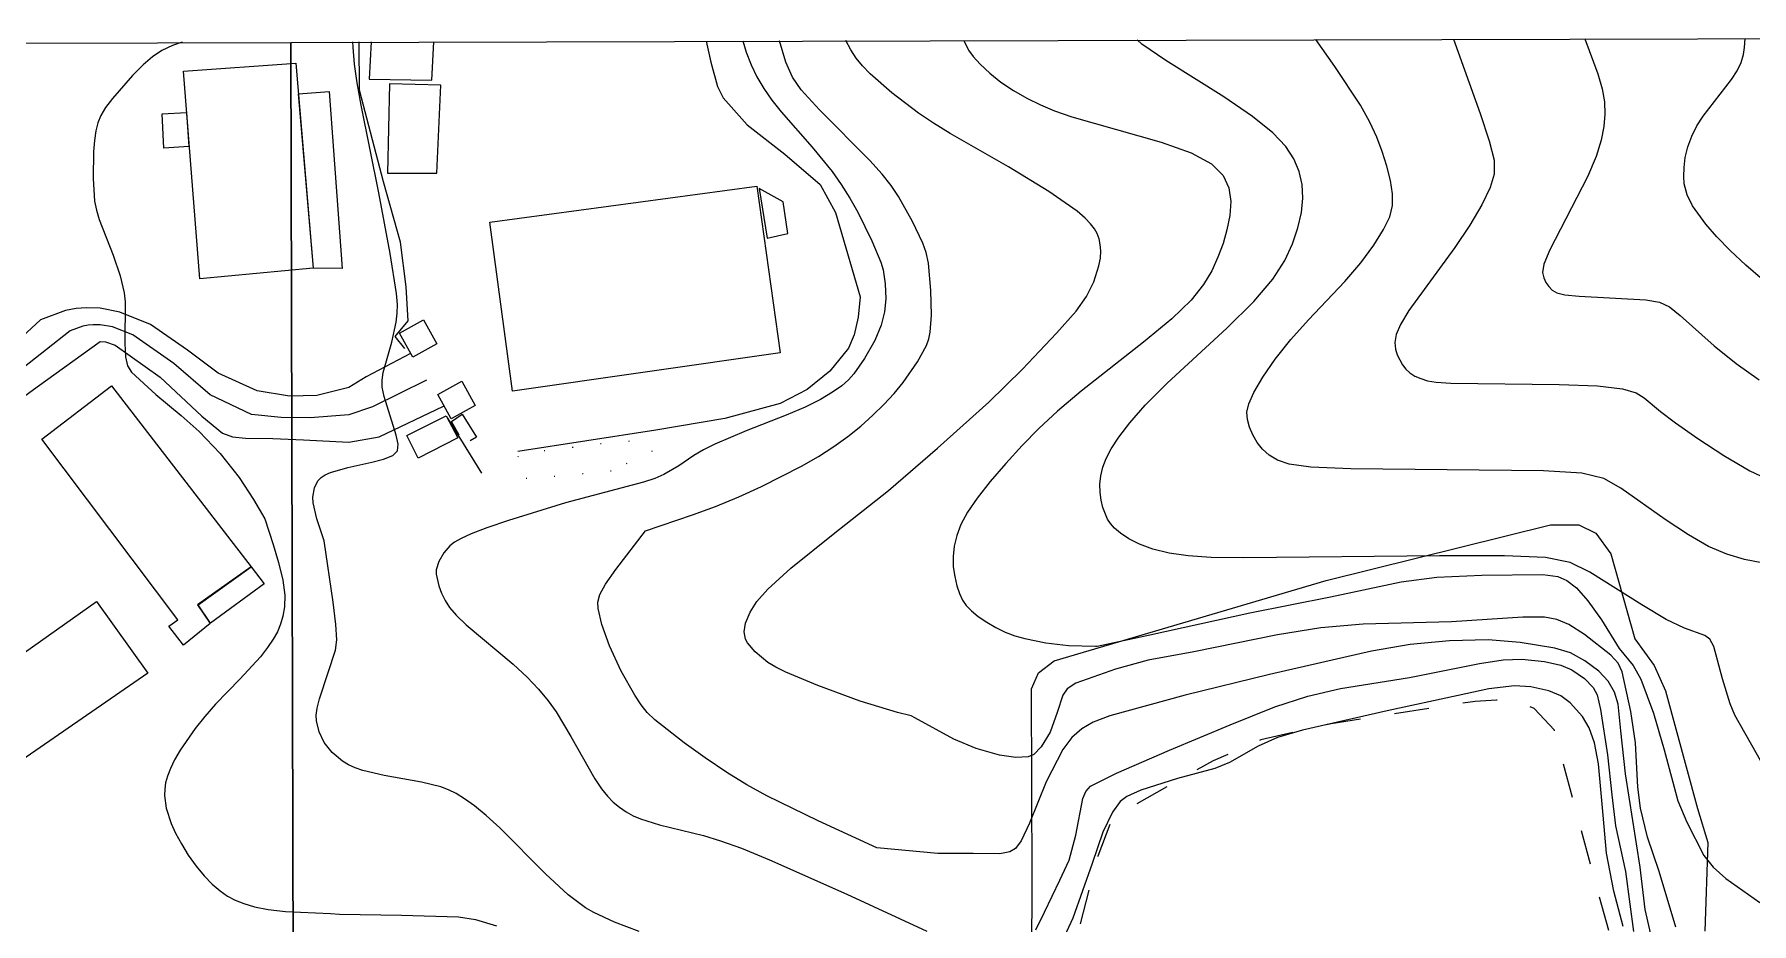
# Model space of a CAD drawing. Header units: millimetres. Extents: x 220021 to 223505, y 489325 to 491820.
# Drawn here: x 221763.6 to 222012.5, y 491687.8 to 491816.6 of the extents above; entities that cross this region are included whole.
import ezdxf

# ---------------------------------------------------------------- set-up
doc = ezdxf.new("R2010")
doc.units = ezdxf.units.MM
for name, pattern in [('5M2P5', [7.5, 5, -2.5]), ('5M5', [10, 5, -5]), ('AM4', [4, 0, -4])]:
    doc.linetypes.add(name, pattern=pattern)
for name, color, linetype in [('A0013110', 8, 'Continuous'), ('A0023210', 8, 'Continuous'), ('B0014111', 8, 'Continuous'), ('B0014118', 8, '5M2P5'), ('B0024120', 8, 'B0024120'), ('B0024127', 8, 'Continuous'), ('D0025111', 8, 'AM4'), ('F0017111', 8, 'Continuous'), ('F0017114', 8, 'Continuous'), ('F0037222', 8, 'Continuous'), ('F0037223', 8, '5M5'), ('F0047224', 8, 'Continuous'), ('zd001', 7, 'Continuous')]:
    doc.layers.add(name, color=color, linetype=linetype)
doc.linetypes.add('B0024120', pattern='A,10,-1.75,[133,ltypeshp.shx,S=0.75,R=0,X=0,Y=0],-3.25', length=15)

msp = doc.modelspace()

# ---------------------------------------------------------------- linework, layer by layer
at = {"layer": 'A0013110', "flags": 128}
for points in [[(221818.099, 491770.378), (221811.666, 491767.016), (221809.179, 491765.456), (221804.539, 491764.289), (221800.586, 491764.233), (221795.901, 491764.968), (221790.248, 491767.536), (221785.778, 491770.879), (221780.436, 491774.594), (221775.975, 491776.394), (221773.123, 491776.971), (221771.109, 491777.007), (221769.627, 491776.923), (221768.116, 491776.621), (221764.454, 491775.263), (221759.885, 491771.003)], [(221745.833, 491752.34), (221763.97, 491765.582), (221773.139, 491772.117), (221773.88, 491772.108), (221775.297, 491771.583), (221781.805, 491766.983), (221787.877, 491761.314), (221790.842, 491758.845), (221792.329, 491758.339), (221794.19, 491758.109), (221798.163, 491758.062), (221802.589, 491757.878), (221809.144, 491757.569), (221813.553, 491758.31), (221822.88, 491762.767)]]:
    msp.add_lwpolyline(points, dxfattribs=at)
at = {"layer": 'A0023210', "flags": 128}
msp.add_lwpolyline([(221820.413, 491766.533), (221812.61, 491762.663), (221809.162, 491761.513), (221803.564, 491761.084), (221799.374, 491761.147), (221795.045, 491761.539), (221789.063, 491764.425), (221783.791, 491768.931), (221777.867, 491773.088), (221774.927, 491774.251), (221773.131, 491774.544), (221772.628, 491774.553), (221772.124, 491774.562), (221771.383, 491774.52), (221770.628, 491774.369), (221768.796, 491773.69), (221761.928, 491768.292), (221757.699, 491765.116), (221742.533, 491754.303), (221730.829, 491747.013), (221725.074, 491743.184), (221721.694, 491740.936)], dxfattribs=at)
at = {"layer": 'B0014111', "flags": 128}
msp.add_lwpolyline([(221812.382, 491815.547), (221812.111, 491810.136), (221821.198, 491810.002), (221821.504, 491815.57)], dxfattribs=at)
for points in [[(221801.479, 491812.481), (221803.976, 491782.776), (221787.555, 491781.211), (221785.214, 491811.297)], [(221815.086, 491809.46), (221814.766, 491796.518), (221821.933, 491796.537), (221822.514, 491809.263)], [(221806.315, 491808.371), (221808.214, 491782.687), (221804.068, 491782.774), (221801.889, 491808.029)], [(221785.619, 491805.294), (221785.963, 491800.377), (221782.34, 491800.162), (221782.103, 491805.117)], [(221868.289, 491794.641), (221871.674, 491770.494), (221832.887, 491764.921), (221829.59, 491789.415)], [(221868.653, 491794.292), (221869.824, 491787.085), (221872.78, 491787.802), (221872.11, 491792.373)], [(221774.786, 491765.691), (221795.005, 491739.489), (221787.227, 491733.987), (221789.047, 491731.276), (221785.205, 491728.126), (221783.1, 491730.888), (221784.371, 491731.789), (221764.657, 491757.987)], [(221823.292, 491761.383), (221824.961, 491758.2), (221819.221, 491755.22), (221817.557, 491758.501)], [(221795.021, 491739.468), (221796.903, 491737.042), (221789.116, 491731.326), (221787.334, 491733.964)]]:
    msp.add_lwpolyline(points, close=True, dxfattribs=at)
at = {"layer": 'B0014111'}
msp.add_lwpolyline([(221752.851, 491705.36), (221734.349, 491730.778), (221747.669, 491740.502), (221758.67, 491724.624), (221772.615, 491734.448), (221780.047, 491724.107)], close=True, dxfattribs=at)
at = {"layer": 'B0014118', "flags": 128}
msp.add_lwpolyline([(221825.58, 491761.599), (221827.679, 491758.271), (221825.873, 491757.242), (221824.041, 491760.527)], close=True, dxfattribs=at)
at = {"layer": 'B0024120', "flags": 128}
for points in [[(221817.267, 491771.102), (221815.887, 491772.876), (221817.766, 491775.111), (221817.479, 491780.035), (221816.645, 491786.512), (221814.188, 491795.261), (221810.72, 491808.538), (221810.66, 491815.543)], [(221823.477, 491761.031), (221828.403, 491753.051)]]:
    msp.add_lwpolyline(points, dxfattribs=at)
at = {"layer": 'B0024127', "flags": 128}
for points in [[(221818.451, 491769.852), (221816.503, 491773.346), (221819.997, 491775.294), (221821.944, 491771.8)], [(221824, 491760.938), (221822.052, 491764.432), (221825.546, 491766.38), (221827.493, 491762.886)]]:
    msp.add_lwpolyline(points, close=True, dxfattribs=at)
at = {"layer": 'D0025111', "flags": 128}
msp.add_lwpolyline([(221847.204, 491753.362), (221835.146, 491752.184), (221833.969, 491752.76), (221833.233, 491753.935), (221833.38, 491754.894), (221833.967, 491755.901), (221846.98, 491757.499), (221849.7, 491757.722), (221851.686, 491757.47), (221853.01, 491756.989), (221853.084, 491756.212)], close=True, dxfattribs=at)
at = {"layer": 'F0017111', "flags": 128}
for points, elevation in [([(221851.237, 491686.658), (221847.657, 491687.991), (221844.669, 491689.39), (221843.452, 491690.11), (221840.968, 491691.963), (221837.684, 491694.999), (221831.044, 491701.677), (221829.074, 491703.466), (221827.381, 491704.849), (221825.949, 491705.888), (221824.741, 491706.646), (221823.637, 491707.197), (221822.494, 491707.619), (221819.705, 491708.305), (221814.289, 491709.263), (221811.206, 491709.962), (221810.087, 491710.358), (221809.131, 491710.813), (221808.258, 491711.343), (221806.746, 491712.599), (221805.604, 491714.043), (221804.851, 491715.592), (221804.484, 491717.18), (221804.451, 491718.003), (221804.574, 491719.006), (221804.916, 491720.372), (221806.193, 491724.196), (221807.244, 491727.441), (221807.407, 491728.937), (221807.291, 491731.121), (221806.906, 491734.349), (221805.594, 491743.244), (221804.537, 491746.427), (221803.983, 491748.766), (221803.939, 491749.594), (221804.172, 491750.917), (221804.413, 491751.488), (221804.734, 491751.993), (221805.147, 491752.426), (221805.719, 491752.809), (221806.53, 491753.166), (221809.037, 491753.88), (221812.495, 491754.649), (221814.213, 491755.097), (221815.53, 491755.632), (221816.214, 491756.305), (221816.335, 491757.242), (221816.041, 491758.587), (221814.311, 491764.17), (221814.02, 491765.495), (221813.979, 491766.546), (221814.153, 491767.625), (221815.385, 491772.045), (221816.024, 491774.921), (221816.183, 491776.217), (221816.215, 491777.495), (221816.083, 491779.109), (221815.173, 491784.906), (221813.537, 491793.679), (221810.942, 491806.393), (221810.382, 491809.607), (221810.01, 491812.33), (221809.787, 491814.766), (221809.753, 491815.541)], 55), ([(221866.29, 491815.682), (221866.778, 491814.062), (221867.478, 491812.215), (221868.314, 491810.459), (221869.304, 491808.769), (221870.472, 491807.099), (221871.825, 491805.411), (221876.346, 491800.277), (221879.212, 491796.74), (221880.526, 491794.87), (221881.761, 491792.913), (221882.928, 491790.864), (221884.993, 491786.719), (221886.277, 491783.606), (221886.595, 491782.521), (221886.921, 491780.466), (221887.005, 491778.317), (221886.812, 491776.409), (221886.33, 491774.503), (221885.403, 491772.268), (221883.898, 491769.659), (221882.376, 491767.468), (221881.597, 491766.599), (221880.614, 491765.735), (221879.287, 491764.776), (221877.535, 491763.723), (221875.292, 491762.603), (221872.558, 491761.445), (221866.754, 491759.198), (221862.241, 491757.278), (221860.555, 491756.422), (221859.186, 491755.611), (221857.003, 491754.132), (221854.848, 491752.86), (221853.516, 491752.294), (221851.898, 491751.763), (221840.593, 491748.767), (221832.301, 491746.181), (221829.162, 491745.129), (221826.904, 491744.272), (221825.439, 491743.597), (221824.495, 491743.042), (221823.831, 491742.547), (221822.932, 491741.531), (221822.223, 491740.285), (221821.837, 491739.056), (221821.826, 491738.428), (221822.212, 491736.738), (221822.605, 491735.685), (221823.116, 491734.617), (221823.769, 491733.588), (221824.725, 491732.473), (221826.182, 491731.099), (221832.981, 491725.379), (221835, 491723.505), (221836.674, 491721.758), (221838.062, 491720.096), (221839.232, 491718.465), (221841.359, 491714.888), (221844.807, 491708.774), (221845.77, 491707.329), (221846.639, 491706.25), (221847.491, 491705.398), (221848.393, 491704.655), (221849.351, 491704.001), (221850.359, 491703.438), (221851.433, 491702.962), (221854.194, 491702.122), (221860.581, 491700.568), (221863.054, 491699.816), (221866.074, 491698.717), (221870.149, 491697.041), (221881.347, 491692.057), (221892.955, 491686.708)], 60), ([(221998.271, 491684.568), (221997.078, 491689.837), (221996.359, 491695.983), (221994.212, 491709.483), (221993.522, 491715.729), (221993.145, 491719.591), (221992.624, 491721.345), (221991.687, 491722.931), (221990.347, 491724.382), (221988.307, 491725.89), (221986.257, 491727.023), (221983.969, 491727.723), (221978.949, 491728.538), (221974.299, 491728.912), (221968.703, 491728.757), (221962.993, 491728.23), (221957.404, 491727.292), (221942.607, 491723.885), (221930.395, 491720.915), (221919.468, 491717.909), (221917.046, 491717.002), (221915.411, 491716.044), (221913.96, 491714.744), (221912.646, 491713.014), (221910.249, 491708.359), (221907.848, 491702.339), (221906.621, 491699.776), (221905.813, 491698.694), (221904.995, 491698.188), (221903.545, 491697.933), (221899.651, 491697.942), (221894.56, 491697.982), (221885.708, 491698.783), (221877.214, 491702.692), (221869.767, 491706.32), (221866.839, 491707.918), (221863.949, 491709.694), (221860.826, 491711.811), (221857.772, 491714.009), (221853.522, 491717.305), (221852.409, 491718.378), (221851.532, 491719.482), (221850.601, 491720.883), (221848.641, 491724.358), (221846.966, 491728.023), (221845.839, 491731.142), (221845.309, 491733.444), (221845.27, 491734.387), (221845.561, 491735.468), (221846.392, 491736.986), (221847.854, 491739.095), (221852.156, 491744.704), (221858.996, 491747.002), (221862.331, 491748.25), (221865.717, 491749.652), (221868.995, 491751.135), (221874.781, 491754.063), (221877.228, 491755.474), (221879.447, 491756.899), (221881.488, 491758.371), (221883.374, 491759.888), (221885.117, 491761.442), (221886.729, 491763.021), (221888.2, 491764.609), (221889.515, 491766.186), (221891.616, 491769.169), (221892.89, 491771.533), (221893.235, 491772.508), (221893.446, 491773.495), (221893.609, 491775.937), (221893.523, 491779.506), (221893.168, 491783.46), (221892.842, 491785.019), (221892.374, 491786.4), (221890.874, 491789.543), (221888.837, 491793.14), (221887.759, 491794.75), (221886.454, 491796.4), (221884.671, 491798.366), (221877.379, 491805.715), (221874.726, 491808.608), (221873.484, 491810.436), (221872.529, 491812.602), (221871.595, 491815.695)], 65), ([(222001.518, 491687.31), (221999.095, 491695.355), (221997.408, 491700.306), (221996.372, 491704.517), (221996.005, 491707.566), (221995.678, 491713.992), (221994.987, 491718.55), (221993.737, 491724.302), (221993.166, 491725.555), (221992.069, 491726.692), (221988.266, 491729.704), (221986.015, 491731.151), (221984.249, 491731.883), (221982.452, 491732.214), (221979.339, 491732.186), (221968.972, 491731.54), (221956.184, 491731.168), (221950.036, 491730.634), (221943.771, 491729.646), (221931.659, 491727.178), (221925.007, 491725.982), (221920.31, 491724.654), (221914.541, 491722.621), (221913.304, 491721.819), (221912.658, 491720.895), (221911.818, 491718.375), (221910.824, 491715.554), (221909.518, 491713.405), (221908.442, 491712.315), (221907.619, 491711.961), (221905.831, 491711.872), (221903.48, 491712.2), (221900.074, 491713.195), (221896.839, 491714.533), (221891.182, 491717.617), (221890.668, 491717.906), (221888.676, 491718.364), (221883.263, 491720.029), (221877.141, 491722.28), (221872.517, 491724.209), (221871.06, 491724.944), (221869.917, 491725.652), (221868.058, 491727.173), (221866.928, 491728.484), (221866.652, 491729.013), (221866.464, 491730.052), (221866.681, 491731.316), (221867.339, 491732.907), (221868.285, 491734.471), (221869.905, 491736.278), (221873.224, 491739.287), (221879.385, 491744.219), (221887.389, 491750.556), (221894.503, 491756.685), (221901.929, 491763.336), (221906.801, 491768.114), (221911.756, 491773.333), (221914.585, 491776.528), (221916.08, 491778.641), (221917.139, 491780.759), (221917.899, 491783.085), (221918.105, 491784.219), (221918.16, 491785.259), (221918.082, 491786.196), (221917.901, 491787.031), (221917.633, 491787.776), (221917.244, 491788.479), (221916.686, 491789.202), (221915.892, 491790.011), (221914.716, 491790.996), (221910.633, 491793.841), (221904.801, 491797.445), (221896.305, 491802.287), (221893.915, 491803.762), (221891.748, 491805.217), (221887.868, 491808.172), (221884.745, 491810.926), (221883.623, 491812.063), (221882.718, 491813.161), (221881.906, 491814.402), (221881.196, 491815.719)], 70), ([(222016.222, 491707.105), (222010.045, 491717.983), (222009.381, 491719.636), (222008.286, 491723.261), (222007.002, 491727.953), (222006.446, 491728.994), (222005.692, 491729.55), (222002.76, 491730.59), (222000.125, 491731.862), (221996.559, 491733.991), (221989.062, 491738.712), (221986.169, 491740.134), (221982.615, 491740.851), (221976.652, 491741.102), (221967.244, 491741.105), (221938.909, 491740.793), (221934.142, 491740.858), (221930.805, 491741.082), (221928.048, 491741.488), (221925.7, 491742.057), (221923.76, 491742.755), (221922.219, 491743.543), (221921.036, 491744.352), (221920.163, 491745.11), (221919.547, 491745.772), (221919.11, 491746.417), (221918.46, 491748.072), (221918.206, 491749.133), (221918.048, 491750.28), (221918.025, 491751.463), (221918.153, 491752.672), (221918.447, 491753.905), (221918.93, 491755.181), (221919.68, 491756.6), (221920.785, 491758.28), (221922.358, 491760.341), (221924.614, 491762.906), (221927.79, 491766.102), (221936.413, 491774.05), (221940.347, 491777.912), (221943.101, 491781.154), (221944.846, 491783.877), (221945.953, 491786.302), (221946.732, 491788.608), (221947.231, 491790.818), (221947.435, 491792.915), (221947.33, 491794.89), (221946.903, 491796.769), (221946.143, 491798.583), (221944.98, 491800.395), (221943.105, 491802.379), (221940.15, 491804.74), (221935.988, 491807.559), (221927.602, 491812.835), (221924.126, 491815.194), (221923.445, 491815.825)], 80), ([(222019.012, 491739.093), (222011.482, 491740.572), (222008.881, 491741.332), (222006.249, 491742.453), (222003.328, 491744.103), (221999.982, 491746.337), (221993.56, 491750.867), (221991.09, 491752.269), (221987.89, 491753.05), (221982.342, 491753.41), (221954.385, 491753.685), (221948.612, 491753.948), (221945.475, 491754.382), (221943.795, 491754.965), (221942.581, 491755.682), (221941.602, 491756.528), (221940.813, 491757.505), (221940.183, 491758.598), (221939.716, 491759.742), (221939.425, 491760.855), (221939.345, 491761.915), (221939.597, 491763.125), (221940.323, 491764.743), (221941.626, 491766.948), (221943.45, 491769.586), (221945.705, 491772.42), (221948.275, 491775.254), (221953.553, 491780.827), (221955.848, 491783.551), (221957.743, 491786.109), (221959.16, 491788.355), (221960.044, 491790.21), (221960.451, 491791.858), (221960.463, 491793.548), (221960.165, 491795.468), (221959.636, 491797.548), (221958.958, 491799.66), (221958.174, 491801.727), (221957.168, 491803.892), (221955.787, 491806.357), (221952.081, 491811.983), (221949.34, 491815.889)], 85), ([(221969.27, 491815.939), (221973.154, 491805.169), (221974.462, 491801.192), (221975.158, 491798.406), (221975.188, 491796.396), (221974.578, 491794.437), (221973.366, 491791.955), (221971.638, 491788.994), (221969.495, 491785.75), (221962.797, 491776.633), (221961.58, 491774.621), (221960.978, 491773.146), (221960.8, 491772.01), (221960.876, 491771.042), (221961.124, 491770.19), (221961.898, 491768.734), (221962.387, 491768.113), (221962.975, 491767.573), (221963.684, 491767.12), (221964.527, 491766.751), (221965.518, 491766.46), (221966.784, 491766.243), (221968.918, 491766.095), (221984.609, 491765.905), (221990.165, 491765.697), (221993.754, 491765.278), (221995.749, 491764.682), (221996.903, 491763.965), (221999.294, 491762.015), (222001.462, 491760.372), (222004.682, 491758.101), (222008.486, 491755.604), (222012.222, 491753.403), (222015.426, 491751.895)], 90), ([(221988.321, 491815.987), (221990.184, 491810.929), (221990.812, 491808.757), (221991.153, 491806.832), (221991.215, 491805.073), (221991.052, 491803.298), (221990.677, 491801.325), (221989.953, 491798.953), (221988.698, 491795.975), (221983.227, 491785.423), (221982.389, 491783.354), (221982.197, 491782.146), (221982.372, 491781.377), (221982.682, 491780.702), (221983.087, 491780.087), (221983.593, 491779.572), (221984.272, 491779.185), (221985.442, 491778.91), (221987.487, 491778.713), (221997.143, 491778.193), (221999.161, 491777.84), (222000.584, 491777.145), (222002.112, 491775.882), (222007.073, 491771.489), (222010.232, 491768.947), (222013.577, 491766.587)], 95), ([(221908.745, 491686.884), (221909.978, 491689.475), (221912.207, 491694.094), (221913.555, 491697), (221914.543, 491700.633), (221915.558, 491705.949), (221915.97, 491706.958), (221916.691, 491707.695), (221920.413, 491709.612), (221928.125, 491712.919), (221936.901, 491716.59), (221943.399, 491719.191), (221948.189, 491720.766), (221952.893, 491721.853), (221962.894, 491723.478), (221973.044, 491725.48), (221976.49, 491726.038), (221979.208, 491726.093), (221982.452, 491725.771), (221984.845, 491725.254), (221986.418, 491724.572), (221988.259, 491723.295), (221989.533, 491721.999), (221990.112, 491720.931), (221990.567, 491718.797), (221991.58, 491712.233), (221992.228, 491706.468), (221992.78, 491701.984), (221994.234, 491695.337), (221994.862, 491690.641), (221995.36, 491686.672)], 60), ([(221993.87, 491687.39), (221992.53, 491692.524), (221991.474, 491698.018), (221990.978, 491703.527), (221990.316, 491710.959), (221989.733, 491713.975), (221988.964, 491716.176), (221987.961, 491717.821), (221986.185, 491719.774), (221984.853, 491720.779), (221983.099, 491721.541), (221980.494, 491722.118), (221978.133, 491722.237), (221974.385, 491721.804), (221969.976, 491720.841), (221959.656, 491718.635), (221947.383, 491715.82), (221943.793, 491714.786), (221940.966, 491713.521), (221936.838, 491711.142), (221934.708, 491710.25), (221929.278, 491708.833), (221923.985, 491707.149), (221921.926, 491706.236), (221920.95, 491705.473), (221919.864, 491703.957), (221918.448, 491701.056), (221916.904, 491696.505), (221914.103, 491688.611), (221911.295, 491682.571)], 55)]:
    msp.add_lwpolyline(points, dxfattribs=dict(at, elevation=elevation))
at = {"layer": 'F0017114', "flags": 128}
for points, elevation in [([(221785.025, 491815.479), (221783.628, 491815.005), (221782.059, 491814.275), (221780.712, 491813.394), (221779.349, 491812.219), (221777.814, 491810.677), (221774.889, 491807.345), (221773.895, 491806.016), (221773.226, 491804.89), (221772.783, 491803.812), (221772.48, 491802.636), (221772.281, 491801.272), (221772.163, 491799.642), (221772.114, 491795.725), (221772.327, 491792.447), (221772.584, 491791.17), (221773.002, 491789.816), (221774.988, 491784.664), (221776.04, 491781.657), (221776.617, 491779.188), (221776.739, 491777.877), (221776.685, 491771.84), (221776.779, 491769.904), (221777.093, 491768.598), (221777.681, 491767.691), (221781.217, 491764.459), (221784.884, 491761.413), (221787.462, 491759.1), (221790.5, 491755.896), (221793.259, 491752.412), (221795.368, 491749.252), (221796.994, 491746.428), (221798.212, 491742.742), (221798.991, 491740.14), (221799.613, 491737.551), (221799.882, 491735.408), (221799.848, 491733.707), (221799.62, 491732.33), (221799.286, 491731.163), (221798.832, 491730.091), (221798.216, 491729.001), (221797.4, 491727.796), (221796.343, 491726.44), (221793.38, 491723.227), (221789.856, 491719.601), (221788.275, 491717.812), (221786.892, 491716.091), (221784.717, 491712.937), (221783.921, 491711.54), (221783.314, 491710.284), (221782.887, 491709.175), (221782.617, 491708.181), (221782.478, 491707.262), (221782.448, 491706.378), (221782.701, 491704.531), (221783.428, 491702.287), (221784.053, 491700.916), (221784.893, 491699.358), (221785.903, 491697.72), (221787.025, 491696.138), (221788.199, 491694.73), (221789.378, 491693.529), (221790.517, 491692.549), (221791.596, 491691.789), (221792.708, 491691.196), (221793.972, 491690.701), (221795.509, 491690.254), (221797.46, 491689.866), (221799.965, 491689.569), (221806.498, 491689.247), (221807.833, 491689.187), (221816.816, 491689.017), (221825.042, 491688.783), (221827.534, 491688.411), (221830.586, 491687.476)], 50), ([(221898.289, 491815.762), (221898.984, 491814.336), (221899.655, 491813.432), (221900.693, 491812.296), (221902.058, 491811.023), (221903.68, 491809.727), (221905.489, 491808.505), (221907.417, 491807.393), (221909.398, 491806.408), (221911.454, 491805.543), (221913.961, 491804.683), (221926.904, 491801.027), (221931.242, 491799.482), (221934.195, 491797.877), (221935.9, 491796.192), (221936.722, 491794.385), (221936.985, 491792.434), (221936.853, 491790.392), (221936.45, 491788.332), (221935.877, 491786.311), (221935.143, 491784.33), (221934.23, 491782.372), (221933.056, 491780.381), (221931.268, 491778.144), (221928.442, 491775.403), (221924.372, 491772.028), (221915.328, 491764.932), (221911.878, 491762.042), (221909.161, 491759.53), (221906.767, 491757.083), (221904.388, 491754.482), (221902.139, 491751.86), (221900.235, 491749.442), (221898.839, 491747.392), (221897.894, 491745.637), (221897.285, 491744.043), (221896.916, 491742.501), (221896.754, 491740.99), (221896.785, 491739.51), (221896.986, 491738.076), (221897.309, 491736.749), (221897.698, 491735.603), (221898.125, 491734.681), (221898.661, 491733.897), (221899.4, 491733.132), (221900.408, 491732.301), (221901.623, 491731.455), (221902.952, 491730.677), (221904.319, 491730.031), (221905.718, 491729.511), (221907.16, 491729.09), (221910.202, 491728.471), (221913.489, 491728.109), (221917.403, 491727.975), (221917.631, 491727.979), (221925.284, 491729.657), (221939.744, 491732.84), (221951.438, 491735.137), (221961.692, 491737.339), (221966.847, 491737.994), (221973.372, 491738.306), (221982.233, 491738.4), (221984.398, 491738.074), (221985.685, 491737.511), (221987.101, 491736.462), (221988.767, 491734.586), (221990.742, 491731.835), (221993.301, 491727.664), (221995.337, 491725.208), (221996.42, 491723.201), (221998.247, 491718.272), (221999.805, 491712.959), (222001.819, 491705.592), (222003.085, 491702.517), (222005.565, 491697.68), (222006.929, 491695.979), (222008.77, 491694.357), (222013.671, 491690.862)], 75), ([(222014.113, 491781.073), (222011.671, 491783.176), (222009.402, 491785.297), (222007.455, 491787.318), (222005.88, 491789.135), (222003.924, 491791.781), (222003.133, 491793.387), (222002.733, 491794.974), (222002.658, 491796.02), (222002.698, 491797.324), (222002.884, 491798.809), (222003.25, 491800.36), (222003.818, 491801.883), (222004.569, 491803.357), (222005.472, 491804.778), (222009.565, 491810.076), (222010.374, 491811.343), (222010.97, 491812.573), (222011.317, 491813.736), (222011.476, 491814.74), (222011.56, 491816.045)], 100)]:
    msp.add_lwpolyline(points, dxfattribs=dict(at, elevation=elevation))
at = {"layer": 'F0037222', "flags": 128}
msp.add_lwpolyline([(221908.109, 491672.033), (221908.212, 491694.023), (221908.135, 491721.818), (221909.115, 491724.109), (221911.411, 491725.879), (221950.824, 491737.493), (221983.344, 491745.557), (221987.453, 491745.576), (221989.922, 491744.356), (221992.067, 491741.375), (221995.552, 491729.076), (221998.357, 491725.219), (222000.011, 491721.532), (222004.66, 491704.489), (222006.153, 491699.57), (222005.696, 491686.726)], dxfattribs=at)
at = {"layer": 'F0037223', "flags": 128}
msp.add_lwpolyline([(221887.233, 491554.249), (221898.545, 491564.856), (221902.305, 491571.91), (221904.599, 491574.559), (221905.91, 491575.796), (221914.951, 491575.31), (221917.576, 491577.257), (221926.761, 491583.983), (221930.702, 491585.057), (221940.396, 491586.332), (221953.371, 491589.734), (221966.502, 491595.775), (221977.656, 491603.742), (221990.785, 491610.838), (221992.259, 491612.78), (221992.407, 491618.762), (221992.193, 491636.528), (221991.654, 491653.062), (221993.276, 491660.81), (221994.897, 491668.91), (221994.72, 491673.659), (221993.219, 491681.568), (221987.574, 491702.125), (221983.92, 491715.83), (221980.953, 491718.983), (221977.827, 491720.2), (221975.526, 491720.189), (221972.403, 491719.999), (221951.539, 491716.738), (221941.356, 491714.405), (221934.461, 491711.383), (221921.825, 491704.288), (221919.53, 491702.343), (221917.735, 491697.585), (221913.832, 491682.614), (221912.362, 491679.265), (221908.109, 491672.033)], dxfattribs=at)
at = {"layer": 'F0047224', "flags": 128}
msp.add_lwpolyline([(221860.943, 491815.668), (221861.629, 491812.624), (221862.614, 491809.09), (221863.446, 491807.431), (221866.917, 491803.512), (221872.387, 491799.257), (221877.501, 491794.865), (221879.69, 491790.8), (221883.302, 491778.596), (221883.006, 491775.646), (221882.413, 491773.086), (221881.58, 491771.148), (221878.892, 491767.834), (221875.597, 491765.176), (221871.683, 491763.159), (221863.662, 491760.989), (221853.654, 491759.267), (221833.644, 491756.216)], dxfattribs=at)
at = {"layer": 'zd001'}
for points in [[(221800.74, 491815.47), (222245.65, 491816.63), (222247.11, 491261.74), (221802.16, 491260.58), (221800.74, 491815.47)], [(221355.82, 491814.34), (221800.74, 491815.47), (221802.16, 491260.58), (221357.22, 491259.44), (221355.82, 491814.34)]]:
    msp.add_lwpolyline(points, dxfattribs=at)

doc.saveas('drawing.dxf')
